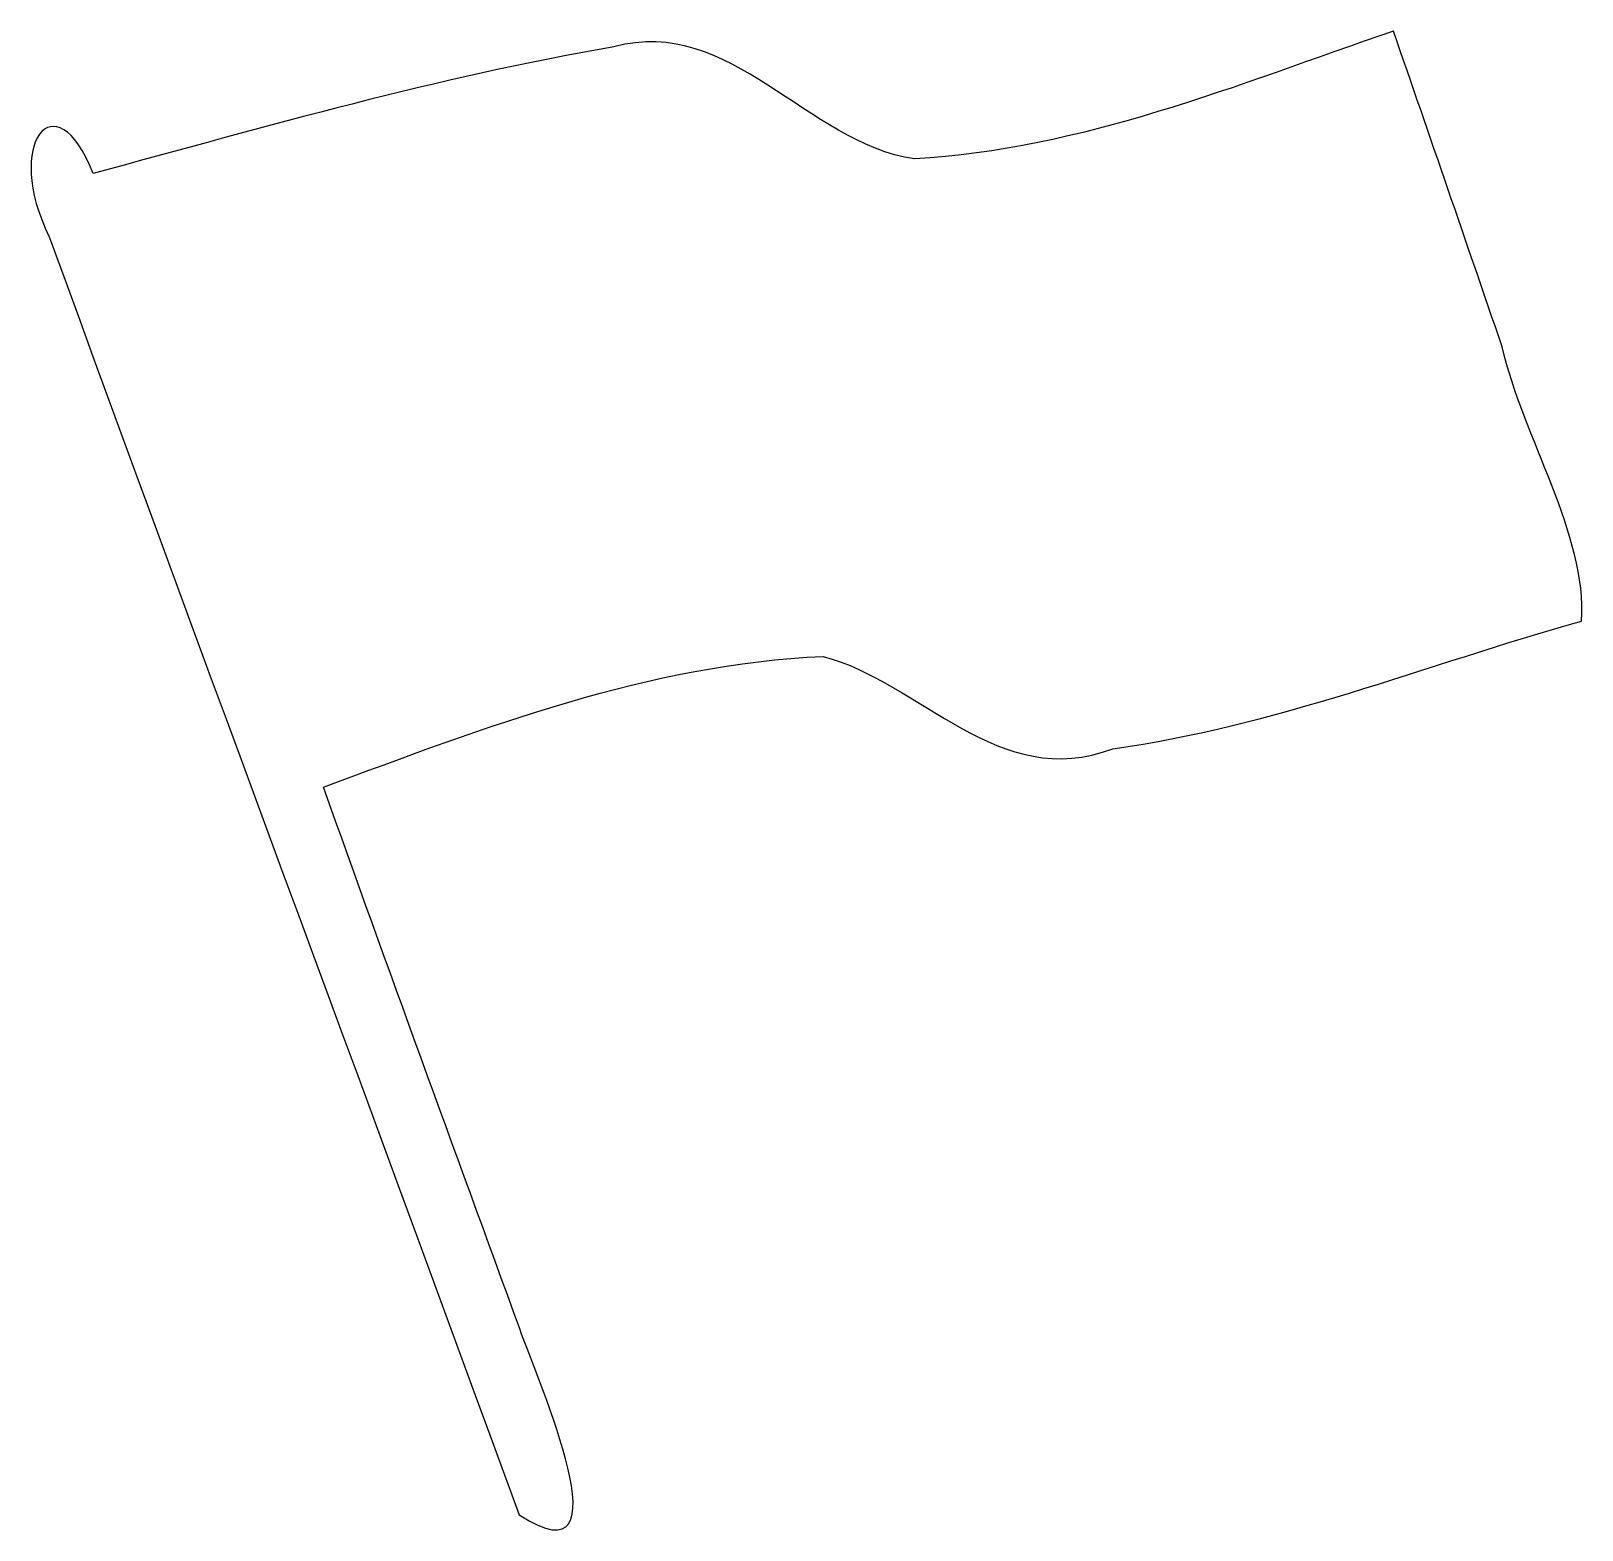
# Model space of a CAD drawing. Extents: x 10 to 164, y 11 to 160.
import ezdxf

# ---------------------------------------------------------------- set-up
doc = ezdxf.new("R2010")
doc.units = 0
doc.layers.get('0').update_dxf_attribs({"linetype": 'CONTINUOUS'})

msp = doc.modelspace()

# ---------------------------------------------------------------- linework, layer by layer
at = {"color": 7}
msp.add_lwpolyline([(145.334384, 160.139794), (143.875528, 159.634461), (142.416496, 159.12384), (140.957072, 158.609152), (139.497072, 158.091615), (138.036304, 157.572447), (136.57456, 157.052867), (135.111648, 156.534096), (133.647376, 156.017351), (132.181536, 155.503851), (130.713944, 154.994817), (129.2444, 154.491465), (127.772704, 153.995016), (126.298656, 153.506689), (124.822072, 153.027701), (123.342744, 152.559273), (121.86048, 152.102623), (120.375088, 151.658971), (118.88636, 151.229535), (117.394112, 150.815533), (115.898136, 150.418186), (114.398248, 150.038711), (112.89424, 149.678328), (111.38592, 149.338257), (109.873088, 149.019715), (108.35556, 148.723923), (106.83312, 148.452097), (105.305592, 148.205459), (103.77276, 147.985226), (102.23444, 147.792618), (100.69044, 147.628853), (99.140544, 147.495151), (97.584576, 147.39273), (96.585832, 147.572691), (95.604784, 147.813163), (94.640072, 148.109187), (93.690328, 148.455801), (92.754184, 148.848047), (91.830272, 149.280963), (90.917232, 149.74959), (90.013704, 150.248967), (89.118312, 150.774134), (88.229696, 151.320131), (87.346488, 151.881997), (86.467328, 152.454773), (85.590848, 153.033498), (84.715688, 153.613211), (83.840472, 154.188953), (82.96384, 154.755763), (82.084424, 155.308683), (81.200872, 155.842749), (80.3118, 156.353003), (79.415855, 156.834486), (78.511669, 157.282235), (77.597875, 157.691291), (76.67311, 158.056694), (75.736008, 158.373483), (74.785204, 158.636699), (73.819333, 158.841382), (72.837028, 158.98257), (71.836926, 159.055306), (70.817661, 159.054625), (69.777868, 158.975569), (68.716181, 158.813178), (67.631236, 158.562492), (65.984829, 158.27357), (64.340798, 157.973747), (62.699062, 157.663432), (61.059534, 157.343036), (59.42213, 157.012967), (57.786769, 156.673633), (56.153365, 156.325445), (54.521835, 155.968811), (52.892095, 155.604141), (51.264062, 155.231844), (49.63765, 154.852329), (48.012778, 154.466005), (46.389361, 154.073282), (44.767314, 153.674567), (43.146555, 153.270272), (41.526999, 152.860804), (39.908562, 152.446574), (38.291162, 152.02799), (36.674714, 151.605461), (35.059134, 151.179396), (33.444338, 150.750206), (31.830243, 150.318298), (30.216765, 149.884082), (28.603819, 149.447967), (26.991323, 149.010363), (25.379193, 148.571679), (23.767343, 148.132323), (22.155692, 147.692705), (20.544154, 147.253235), (18.932647, 146.81432), (17.321086, 146.376371), (15.709388, 145.939796), (15.353187, 146.79186), (14.990348, 147.551403), (14.622951, 148.220907), (14.253078, 148.802859), (13.882811, 149.299743), (13.514231, 149.714041), (13.149418, 150.048239), (12.790456, 150.304821), (12.439424, 150.486271), (12.098405, 150.595072), (11.76948, 150.633712), (11.45473, 150.604672), (11.156237, 150.510435), (10.876082, 150.353487), (10.616346, 150.136312), (10.379111, 149.861394), (10.166458, 149.531217), (9.98047, 149.148266), (9.823226, 148.715025), (9.69681, 148.233977), (9.603301, 147.707608), (9.544781, 147.138401), (9.523333, 146.52884), (9.541037, 145.88141), (9.599973, 145.198595), (9.702226, 144.482879), (9.849874, 143.736746), (10.045001, 142.96268), (10.289687, 142.163167), (10.586014, 141.340688), (10.936062, 140.497731), (11.341915, 139.636776), (12.791669, 135.655664), (14.243799, 131.674419), (15.698158, 127.693055), (17.154598, 123.711584), (18.612973, 119.730019), (20.073135, 115.748374), (21.534939, 111.766661), (22.998236, 107.784893), (24.46288, 103.803083), (25.928724, 99.821245), (27.39562, 95.839391), (28.863422, 91.857534), (30.331983, 87.875689), (31.801155, 83.893865), (33.270793, 79.912073), (34.740747, 75.930337), (36.210873, 71.948665), (37.681022, 67.967057), (39.151047, 63.985545), (40.620802, 60.004137), (42.09014, 56.022841), (43.558913, 52.041665), (45.026975, 48.060633), (46.494178, 44.079761), (47.960376, 40.099049), (49.425422, 36.118513), (50.889167, 32.138169), (52.351467, 28.158033), (53.812173, 24.178121), (55.271138, 20.198433), (56.728216, 16.218985), (58.183259, 12.239801), (59.166183, 11.641585), (60.034709, 11.198849), (60.793947, 10.903633), (61.449009, 10.748001), (62.005003, 10.724001), (62.467042, 10.823665), (62.840234, 11.039057), (63.129692, 11.362225), (63.340525, 11.785209), (63.477844, 12.300065), (63.546756, 12.898849), (63.552356, 13.573593), (63.499796, 14.316361), (63.394162, 15.119201), (63.240567, 15.974153), (63.04412, 16.873273), (62.809932, 17.808609), (62.543114, 18.772209), (62.248774, 19.756121), (61.932026, 20.752401), (61.597979, 21.753097), (61.251744, 22.750249), (60.89843, 23.735913), (60.543148, 24.702129), (60.19101, 25.640961), (59.847124, 26.544457), (59.516602, 27.404657), (59.204555, 28.213609), (58.916092, 28.963369), (58.656325, 29.645985), (58.430362, 30.253505), (58.243317, 30.777977), (57.629255, 32.464033), (57.014894, 34.149977), (56.400282, 35.835833), (55.785466, 37.521617), (55.170495, 39.207353), (54.555418, 40.893041), (53.940282, 42.578713), (53.325138, 44.264385), (52.710031, 45.950073), (52.095011, 47.635785), (51.480126, 49.321553), (50.865426, 51.007385), (50.250956, 52.693305), (49.636767, 54.379321), (49.022906, 56.065457), (48.409422, 57.751729), (47.796364, 59.438161), (47.183779, 61.124753), (46.571716, 62.811545), (45.960223, 64.498537), (45.34935, 66.185753), (44.739142, 67.873201), (44.12965, 69.560921), (43.520921, 71.248905), (42.913004, 72.937185), (42.305948, 74.625777), (41.6998, 76.314697), (41.094609, 78.003961), (40.490423, 79.693585), (39.887291, 81.383593), (39.285261, 83.073993), (38.684381, 84.764809), (40.189756, 85.325689), (41.697924, 85.887537), (43.208934, 86.449265), (44.722831, 87.009777), (46.239664, 87.567985), (47.759479, 88.122817), (49.282325, 88.673169), (50.808246, 89.217969), (52.337293, 89.756113), (53.869511, 90.286529), (55.404947, 90.808124), (56.94365, 91.31981), (58.485666, 91.8205), (60.031041, 92.309109), (61.579824, 92.784547), (63.132062, 93.245729), (64.687802, 93.691567), (66.247091, 94.120974), (67.809977, 94.532863), (69.376506, 94.926147), (70.946726, 95.299738), (72.520685, 95.65255), (74.098428, 95.983495), (75.680004, 96.291487), (77.26546, 96.575438), (78.854842, 96.83426), (80.448201, 97.066868), (82.045577, 97.272174), (83.647025, 97.44909), (85.252585, 97.596529), (86.862313, 97.713405), (88.476249, 97.798631), (89.383833, 97.536202), (90.280921, 97.228628), (91.168537, 96.880263), (92.047697, 96.495462), (92.919433, 96.078576), (93.784761, 95.63396), (94.644705, 95.165968), (95.500273, 94.678954), (96.352505, 94.177269), (97.202417, 93.66527), (98.051017, 93.147308), (98.899345, 92.627738), (99.748409, 92.110914), (100.599241, 91.601188), (101.452857, 91.102915), (102.310273, 90.620449), (103.172521, 90.158137), (104.040609, 89.720345), (104.915569, 89.311417), (105.798425, 88.935713), (106.690185, 88.597585), (107.591881, 88.301377), (108.504529, 88.051457), (109.429153, 87.852169), (110.366777, 87.707873), (111.318417, 87.622913), (112.285097, 87.601633), (113.267841, 87.648433), (114.267665, 87.767625), (115.285593, 87.963577), (116.322641, 88.240633), (117.379841, 88.603161), (118.884001, 88.820913), (120.382849, 89.060801), (121.876633, 89.321769), (123.365585, 89.602761), (124.849961, 89.902737), (126.330009, 90.220633), (127.805969, 90.555401), (129.278097, 90.90599), (130.746625, 91.271339), (132.211809, 91.6504), (133.673889, 92.042119), (135.133121, 92.445443), (136.589745, 92.859319), (138.044001, 93.282695), (139.496145, 93.714516), (140.946425, 94.153731), (142.395073, 94.599286), (143.842345, 95.050127), (145.288489, 95.505204), (146.733753, 95.963461), (148.178369, 96.423847), (149.622601, 96.885307), (151.066681, 97.346789), (152.510865, 97.80724), (153.955393, 98.265607), (155.400513, 98.720838), (156.846473, 99.171879), (158.293521, 99.617676), (159.741889, 100.057177), (161.191841, 100.48933), (162.643617, 100.913079), (164.097465, 101.327375), (164.130665, 102.135837), (164.125065, 102.950615), (164.082345, 103.771375), (164.004825, 104.597783), (163.894569, 105.429505), (163.753673, 106.266205), (163.584209, 107.10755), (163.388289, 107.953205), (163.167977, 108.802836), (162.925377, 109.656109), (162.662569, 110.512689), (162.381649, 111.372242), (162.084697, 112.234433), (161.773801, 113.098929), (161.451049, 113.965395), (161.118537, 114.833497), (160.778345, 115.702899), (160.432569, 116.573269), (160.083281, 117.444271), (159.732585, 118.315572), (159.382561, 119.186837), (159.035297, 120.057731), (158.692881, 120.927921), (158.357409, 121.797071), (158.030953, 122.664848), (157.715617, 123.530918), (157.413481, 124.394946), (157.126633, 125.256596), (156.857169, 126.115537), (156.607161, 126.971432), (156.378705, 127.823948), (156.173897, 128.672751), (155.835849, 129.656329), (155.497793, 130.639907), (155.159729, 131.623483), (154.821657, 132.607054), (154.483569, 133.59062), (154.145465, 134.57418), (153.807337, 135.557731), (153.469177, 136.541274), (153.130993, 137.524805), (152.792769, 138.508324), (152.454505, 139.49183), (152.116193, 140.475321), (151.777841, 141.458795), (151.439433, 142.442251), (151.100969, 143.425687), (150.762449, 144.409103), (150.423857, 145.392498), (150.085201, 146.375868), (149.746473, 147.359214), (149.407665, 148.342532), (149.068785, 149.325824), (148.729809, 150.309086), (148.390753, 151.292318), (148.051601, 152.275517), (147.712353, 153.258683), (147.373001, 154.241815), (147.033545, 155.224909), (146.693985, 156.207967), (146.354305, 157.190985), (146.014513, 158.173963), (145.674593, 159.156899), (145.334553, 160.139791), (145.334553, 160.139791), (145.334553, 160.139791), (145.334553, 160.139791), (145.334553, 160.139791), (145.334553, 160.139791), (145.334553, 160.139791), (145.334553, 160.139791), (145.334553, 160.139791), (145.334545, 160.139791), (145.334545, 160.139791), (145.334545, 160.139791), (145.334545, 160.139791), (145.334545, 160.139791), (145.334545, 160.139791), (145.334545, 160.139791), (145.334545, 160.139791), (145.334545, 160.139792), (145.334545, 160.139792), (145.334545, 160.139792), (145.334545, 160.139792), (145.334545, 160.139792), (145.334545, 160.139792), (145.334545, 160.139792), (145.334537, 160.139792), (145.334537, 160.139792), (145.334537, 160.139792), (145.334537, 160.139792), (145.334537, 160.139792), (145.334537, 160.139792), (145.334537, 160.139792), (145.334537, 160.139792), (145.334384, 160.139794)], dxfattribs=at)

doc.saveas('drawing.dxf')
